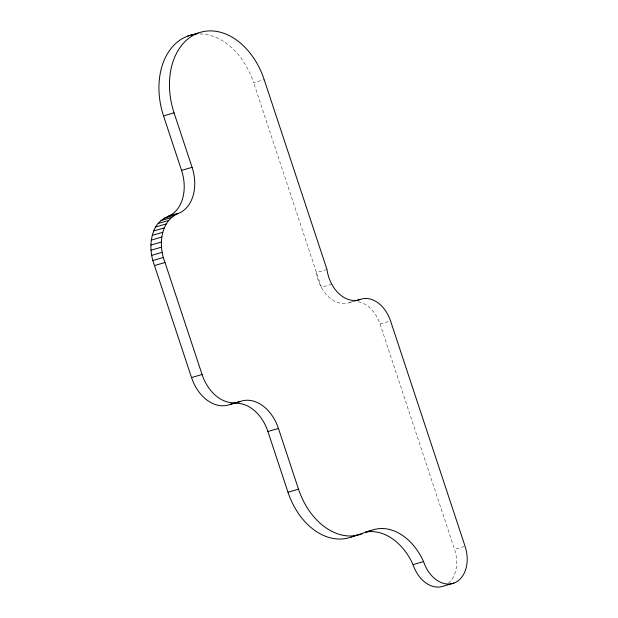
<?xml version="1.0" encoding="UTF-8"?>
<svg xmlns="http://www.w3.org/2000/svg" width="618" height="618" viewBox="0 0 618 618"><rect width="100%" height="100%" fill="white"/><g stroke="black" fill="none" stroke-linecap="round" stroke-linejoin="round"><path stroke-width="0.46" stroke-dasharray="3.09 2.32" d="M200.07 33.959A66.613 47.965 73.8 0 1 253.666 82.704L264.187 79.645M326.984 269.525L316.462 272.592A31.68 22.812 73.8 0 0 320.711 286.258L323.059 290.321A31.68 22.812 73.8 0 0 349.641 302.526A30.676 22.093 73.8 0 1 355.342 301.538M331.866 284.288L321.345 287.347L253.666 82.704M349.641 302.526L354.029 301.252M358.316 301.816A30.676 22.093 73.8 0 1 380.024 323.986L390.545 320.927M448.475 583.145A30.676 22.093 73.8 0 0 454.554 549.363L465.076 546.297M380.024 323.986L454.554 549.363"/><path stroke-width="0.93" d="M453.952 583.052A30.676 22.093 73.8 0 1 423.569 561.592A55.234 39.776 73.8 0 0 371.742 530.306L351.356 536.996A63.986 46.072 73.8 0 1 287.996 492.237L267.918 431.526A38.563 27.771 73.8 0 0 229.726 404.543A38.563 27.771 73.8 0 1 191.534 377.567L154.492 265.562C150.321 254.593 149.409 242.024 153.758 230.962C157.397 220.595 167.717 215.041 178.084 213.534A38.563 27.771 73.8 0 0 192.074 167.331L174.06 112.847A66.613 47.965 73.8 0 1 198.216 33.04A66.613 47.965 73.8 0 1 264.187 79.645L326.984 269.525A31.68 22.812 73.8 0 0 331.233 283.199L333.581 287.254A31.68 22.812 73.8 0 0 360.163 299.467A30.676 22.093 73.8 0 1 390.545 320.927L465.076 546.297A30.676 22.093 73.8 0 1 453.952 583.052L443.43 586.111A30.676 22.093 73.8 0 1 413.056 564.651A55.234 39.776 73.8 0 0 365.779 532.106M361.878 533.937A63.986 46.072 73.8 0 1 298.517 489.178L278.44 428.467A38.563 27.771 73.8 0 0 240.248 401.484A38.563 27.771 73.8 0 1 202.055 374.5L165.014 262.503C158.409 246.157 159.815 221.522 178.084 213.534M351.356 536.996L356.74 535.018M187.694 36.107L198.216 33.04M167.571 216.594A38.563 27.771 73.8 0 0 181.553 170.39L163.538 115.906L174.06 112.847M181.553 170.39L192.074 167.331M164.11 218.254L174.631 215.195M160.943 220.572L171.464 217.513M158.131 223.5L168.652 220.441M155.721 226.984L166.242 223.925M153.758 230.962L164.28 227.903M152.283 235.358L162.804 232.298M151.317 240.093L161.839 237.034M150.892 245.068L161.406 242.009M151.001 250.205L161.522 247.146M151.649 255.396L162.163 252.337M152.816 260.549L163.337 257.482M154.492 265.562L165.014 262.503M355.783 300.742L360.163 299.467M191.534 377.567L202.055 374.5M229.726 404.543L240.248 401.484M267.918 431.526L278.44 428.467M287.996 492.237L298.517 489.178M365.601 532.09L371.742 530.306M413.056 564.651L423.569 561.592M163.538 115.906A66.613 47.965 73.8 0 1 196.439 34.121"/></g></svg>
